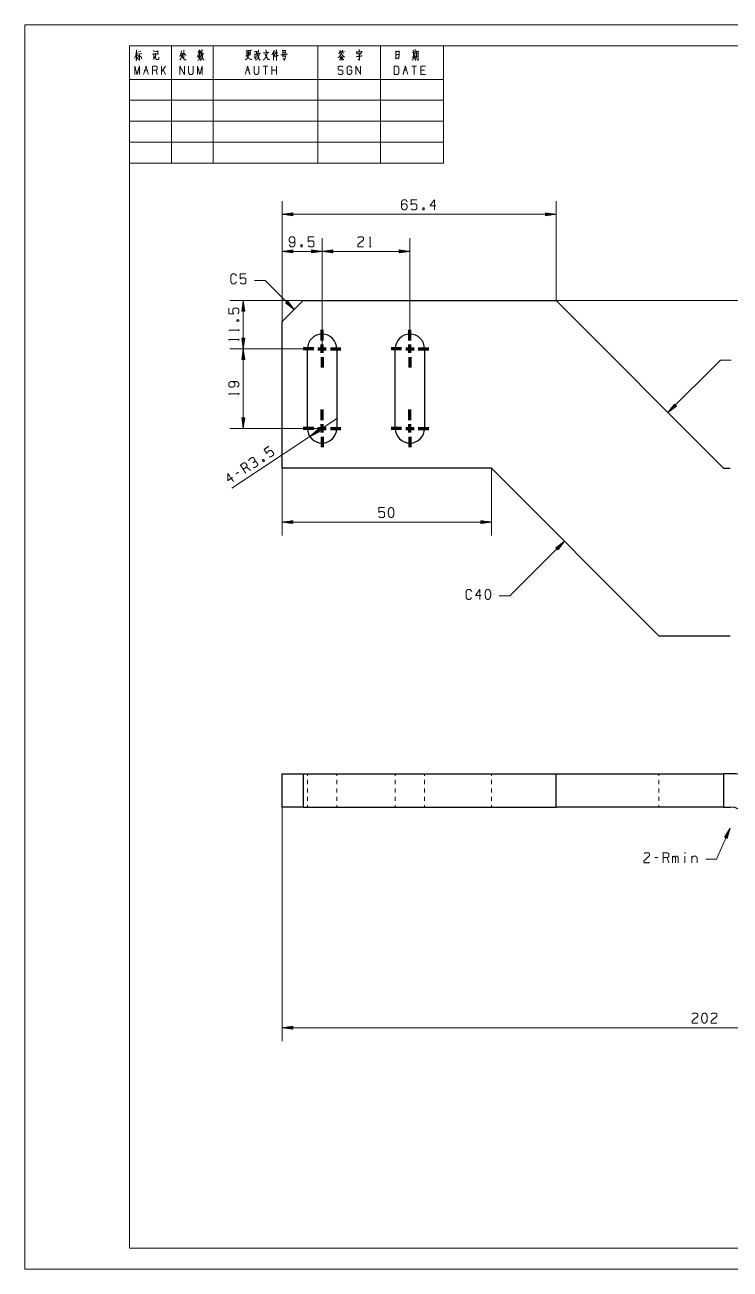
# Model space of a CAD drawing. Header units: millimetres. Extents: x 0 to 420, y 0 to 297.
# Drawn here: x 0 to 168.5, y 0 to 297 of the extents above; entities that cross this region are included whole.
import ezdxf

# ---------------------------------------------------------------- set-up
doc = ezdxf.new("R2010")
doc.units = ezdxf.units.MM
doc.layers.add('1', color=7, linetype='Continuous', true_color=0xffffff)

msp = doc.modelspace()

# ---------------------------------------------------------------- linework, layer by layer
at = {"layer": '1', "color": 132, "linetype": 'Continuous', "lineweight": 18}
for p, q in [((0, 297), (0, 0)), ((420, 297), (0, 297)), ((25, 292), (25, 264)), ((25, 292), (100, 292)), ((25, 292), (100, 292)), ((25, 292), (100, 292)), ((25, 292), (25, 5)), ((415, 292), (25, 292)), ((35, 292), (35, 264)), ((45, 292), (45, 264)), ((70, 292), (70, 264)), ((85, 292), (85, 264)), ((100, 292), (100, 264)), ((25, 284), (100, 284)), ((25, 279), (100, 279)), ((25, 274), (100, 274)), ((25, 269), (100, 269)), ((25, 264), (100, 264)), ((25, 5), (415, 5)), ((0, 0), (420, 0))]:
    msp.add_line(p, q, dxfattribs=at)
at = {"layer": '1', "color": 95, "linetype": 'Continuous', "lineweight": 18}
for p, q in [((26.34, 290.18), (26.96, 290.3)), ((26.7, 289.95), (26.92, 289.68)), ((26.99, 289.99), (27.95, 290.14)), ((27.13, 290.61), (27.71, 290.74)), ((41.34, 290.22), (42.13, 290.38)), ((42.25, 290.16), (42.79, 290.28)), ((53.17, 290.09), (53.7, 290.18)), ((54.91, 288.87), (55.37, 289.43)), ((75.25, 290.57), (75.67, 290.63)), ((75.35, 290.55), (75.45, 290.24)), ((75.83, 289.64), (75.37, 289.56)), ((75.82, 290.51), (76.35, 290.61)), ((75.98, 290.49), (76.11, 290.16)), ((92.56, 290.43), (93.43, 290.55)), ((92.84, 290.07), (93.11, 290.14)), ((92.86, 289.72), (93.09, 289.78)), ((93.6, 290.05), (93.85, 290.12)), ((28.66, 286.17), (29.22, 286.17)), ((31.62, 285.18), (31.34, 286.17)), ((33.59, 287.14), (32.63, 285.78)), ((32.63, 285.18), (32.63, 287.14)), ((33.59, 285.18), (33.04, 286.36)), ((52.94, 286.17), (53.49, 286.17)), ((58.02, 287.14), (56.9, 287.14)), ((57.46, 287.14), (57.46, 285.18)), ((59.02, 285.18), (59.02, 287.14)), ((60.14, 286.17), (59.02, 286.17)), ((60.14, 285.18), (60.14, 287.14)), ((90.65, 286.17), (91.2, 286.17)), ((93.6, 287.14), (92.49, 287.14)), ((93.05, 287.14), (93.05, 285.18)), ((95.45, 286.17), (94.61, 286.17)), ((82.31, 244.04), (82.73, 244.04)), ((51.09, 223.95), (51.09, 224.37)), ((51.09, 221.67), (51.09, 222.09)), ((51.09, 208.7), (51.09, 209.12)), ((51.07, 190.22), (50.51, 189.85)), ((53.91, 190.66), (52.97, 191.47)), ((151.22, 98.22), (150.55, 98.22)), ((153.84, 97.02), (153.5, 98.22)), ((154.77, 97.02), (154.77, 98.6)), ((157.72, 98.6), (157.72, 97.02)), ((159.32, 98.6), (159.32, 97.02))]:
    msp.add_line(p, q, dxfattribs=at)
at = {"layer": '1', "color": 13, "linetype": 'Continuous', "lineweight": 18}
for p, q in [((61.51, 226.18), (61.51, 254.96)), ((126.92, 231.18), (126.92, 254.96)), ((64.05, 252.12), (61.51, 251.78)), ((61.51, 251.78), (64.05, 251.45)), ((126.92, 251.78), (61.51, 251.78)), ((64.05, 251.81), (61.71, 251.81)), ((64.05, 251.76), (61.71, 251.76)), ((64.05, 251.86), (62.09, 251.86)), ((64.05, 251.71), (62.09, 251.71)), ((64.05, 251.91), (62.48, 251.91)), ((64.05, 251.66), (62.48, 251.66)), ((64.05, 251.96), (62.86, 251.96)), ((64.05, 251.6), (62.86, 251.6)), ((64.05, 252.01), (63.25, 252.01)), ((64.05, 251.55), (63.25, 251.55)), ((64.05, 252.06), (63.64, 252.06)), ((64.05, 251.5), (63.64, 251.5)), ((64.05, 252.11), (64.02, 252.11)), ((64.05, 252.11), (64.02, 252.11)), ((64.05, 251.45), (64.02, 251.45)), ((64.05, 251.45), (64.02, 251.45)), ((64.05, 251.45), (64.05, 252.12)), ((124.38, 252.12), (124.38, 251.45)), ((126.92, 251.78), (124.38, 252.12)), ((124.38, 252.11), (124.41, 252.11)), ((124.38, 252.11), (124.41, 252.11)), ((124.38, 252.06), (124.8, 252.06)), ((124.38, 252.01), (125.18, 252.01)), ((124.38, 251.96), (125.57, 251.96)), ((124.38, 251.91), (125.95, 251.91)), ((124.38, 251.86), (126.34, 251.86)), ((124.38, 251.81), (126.73, 251.81)), ((124.38, 251.45), (126.92, 251.78)), ((124.38, 251.76), (126.73, 251.76)), ((124.38, 251.71), (126.34, 251.71)), ((124.38, 251.66), (125.95, 251.66)), ((124.38, 251.6), (125.57, 251.6)), ((124.38, 251.55), (125.18, 251.55)), ((124.38, 251.5), (124.8, 251.5)), ((124.38, 251.45), (124.41, 251.45)), ((124.38, 251.45), (124.41, 251.45)), ((61.51, 226.18), (61.51, 246.12)), ((71.01, 219.68), (71.01, 246.12)), ((71.01, 219.68), (71.01, 246.12)), ((92.01, 224.18), (92.01, 246.12)), ((64.05, 243.28), (61.51, 242.94)), ((61.51, 242.94), (64.05, 242.61)), ((71.01, 242.94), (61.51, 242.94)), ((64.05, 242.97), (61.71, 242.97)), ((64.05, 242.92), (61.71, 242.92)), ((64.05, 243.02), (62.09, 243.02)), ((64.05, 242.87), (62.09, 242.87)), ((64.05, 243.07), (62.48, 243.07)), ((64.05, 242.82), (62.48, 242.82)), ((64.05, 243.12), (62.86, 243.12)), ((64.05, 242.77), (62.86, 242.77)), ((64.05, 243.17), (63.25, 243.17)), ((64.05, 242.72), (63.25, 242.72)), ((64.05, 243.22), (63.64, 243.22)), ((64.05, 242.67), (63.64, 242.67)), ((64.05, 243.27), (64.02, 243.27)), ((64.05, 243.27), (64.02, 243.27)), ((64.05, 242.61), (64.02, 242.61)), ((64.05, 242.61), (64.02, 242.61)), ((64.05, 242.61), (64.05, 243.28)), ((68.47, 243.28), (68.47, 242.61)), ((71.01, 242.94), (68.47, 243.28)), ((68.47, 243.27), (68.5, 243.27)), ((68.47, 243.27), (68.5, 243.27)), ((68.47, 243.22), (68.89, 243.22)), ((68.47, 243.17), (69.28, 243.17)), ((68.47, 243.12), (69.66, 243.12)), ((68.47, 243.07), (70.05, 243.07)), ((68.47, 243.02), (70.43, 243.02)), ((68.47, 242.97), (70.82, 242.97)), ((68.47, 242.61), (71.01, 242.94)), ((68.47, 242.92), (70.82, 242.92)), ((68.47, 242.87), (70.43, 242.87)), ((68.47, 242.82), (70.05, 242.82)), ((68.47, 242.77), (69.66, 242.77)), ((68.47, 242.72), (69.28, 242.72)), ((68.47, 242.67), (68.89, 242.67)), ((68.47, 242.61), (68.5, 242.61)), ((68.47, 242.61), (68.5, 242.61)), ((73.55, 243.28), (71.01, 242.94)), ((71.01, 242.94), (73.55, 242.61)), ((71.01, 242.94), (92.01, 242.94)), ((73.55, 242.97), (71.21, 242.97)), ((73.55, 242.92), (71.21, 242.92)), ((73.55, 243.02), (71.59, 243.02)), ((73.55, 242.87), (71.59, 242.87)), ((73.55, 243.07), (71.98, 243.07)), ((73.55, 242.82), (71.98, 242.82)), ((73.55, 243.12), (72.36, 243.12)), ((73.55, 242.77), (72.36, 242.77)), ((73.55, 243.17), (72.75, 243.17)), ((73.55, 242.72), (72.75, 242.72)), ((73.55, 243.22), (73.14, 243.22)), ((73.55, 242.67), (73.14, 242.67)), ((73.55, 243.27), (73.52, 243.27)), ((73.55, 243.27), (73.52, 243.27)), ((73.55, 242.61), (73.52, 242.61)), ((73.55, 242.61), (73.52, 242.61)), ((73.55, 242.61), (73.55, 243.28)), ((89.47, 243.28), (89.47, 242.61)), ((92.01, 242.94), (89.47, 243.28)), ((89.47, 243.27), (89.5, 243.27)), ((89.47, 243.27), (89.5, 243.27)), ((89.47, 243.22), (89.89, 243.22)), ((89.47, 243.17), (90.28, 243.17)), ((89.47, 243.12), (90.66, 243.12)), ((89.47, 243.07), (91.05, 243.07)), ((89.47, 243.02), (91.43, 243.02)), ((89.47, 242.97), (91.82, 242.97)), ((89.47, 242.61), (92.01, 242.94)), ((89.47, 242.92), (91.82, 242.92)), ((89.47, 242.87), (91.43, 242.87)), ((89.47, 242.82), (91.05, 242.82)), ((89.47, 242.77), (90.66, 242.77)), ((89.47, 242.72), (90.28, 242.72)), ((89.47, 242.67), (89.89, 242.67)), ((89.47, 242.61), (89.5, 242.61)), ((89.47, 242.61), (89.5, 242.61)), ((57.4, 236.01), (54.86, 236.01)), ((57.4, 236.01), (64.37, 229.04)), ((66.51, 231.18), (49.01, 231.18)), ((52.19, 231.18), (51.85, 228.64)), ((51.91, 228.64), (51.91, 229.06)), ((51.96, 228.64), (51.96, 229.44)), ((52.01, 228.64), (52.01, 229.83)), ((52.06, 228.64), (52.06, 230.21)), ((52.11, 228.64), (52.11, 230.6)), ((52.16, 228.64), (52.16, 230.99)), ((52.52, 228.64), (52.19, 231.18)), ((52.19, 219.68), (52.19, 231.18)), ((52.21, 228.64), (52.21, 230.99)), ((52.26, 228.64), (52.26, 230.6)), ((52.31, 228.64), (52.31, 230.21)), ((52.36, 228.64), (52.36, 229.83)), ((52.41, 228.64), (52.41, 229.44)), ((52.46, 228.64), (52.46, 229.06)), ((62.81, 231.07), (62.34, 230.6)), ((62.34, 230.6), (62.36, 230.58)), ((62.34, 230.6), (62.36, 230.58)), ((62.34, 230.6), (64.37, 229.04)), ((62.38, 230.63), (62.67, 230.34)), ((62.41, 230.67), (62.98, 230.1)), ((62.45, 230.71), (63.29, 229.87)), ((62.48, 230.74), (63.6, 229.63)), ((62.52, 230.78), (63.91, 229.39)), ((62.56, 230.81), (64.22, 229.15)), ((62.59, 230.85), (64.25, 229.19)), ((62.63, 230.89), (64.02, 229.5)), ((62.66, 230.92), (63.78, 229.81)), ((62.7, 230.96), (63.54, 230.12)), ((62.74, 230.99), (63.3, 230.43)), ((62.77, 231.03), (63.07, 230.73)), ((62.81, 231.07), (62.83, 231.04)), ((62.81, 231.07), (62.83, 231.04)), ((64.37, 229.04), (62.81, 231.07)), ((126.92, 231.18), (295.1, 231.18)), ((51.85, 228.64), (52.52, 228.64)), ((51.86, 228.64), (51.86, 228.67)), ((51.86, 228.64), (51.86, 228.67)), ((52.52, 228.64), (52.52, 228.67)), ((52.52, 228.64), (52.52, 228.67)), ((51.85, 222.22), (52.19, 219.68)), ((52.52, 222.22), (51.85, 222.22)), ((51.86, 222.22), (51.86, 222.19)), ((51.86, 222.22), (51.86, 222.19)), ((51.91, 222.22), (51.91, 221.8)), ((51.96, 222.22), (51.96, 221.41)), ((52.01, 222.22), (52.01, 221.03)), ((52.06, 222.22), (52.06, 220.64)), ((52.11, 222.22), (52.11, 220.26)), ((52.16, 222.22), (52.16, 219.87)), ((52.19, 219.68), (52.52, 222.22)), ((52.21, 222.22), (52.21, 219.87)), ((52.26, 222.22), (52.26, 220.26)), ((52.31, 222.22), (52.31, 220.64)), ((52.36, 222.22), (52.36, 221.03)), ((52.41, 222.22), (52.41, 221.41)), ((52.46, 222.22), (52.46, 221.8)), ((52.52, 222.22), (52.52, 222.19)), ((52.52, 222.22), (52.52, 222.19)), ((66.51, 219.68), (49.01, 219.68)), ((66.51, 219.68), (49.01, 219.68)), ((52.19, 219.68), (51.85, 217.14)), ((51.85, 217.14), (52.52, 217.14)), ((51.86, 217.14), (51.86, 217.17)), ((51.86, 217.14), (51.86, 217.17)), ((51.91, 217.14), (51.91, 217.56)), ((51.96, 217.14), (51.96, 217.94)), ((52.01, 217.14), (52.01, 218.33)), ((52.06, 217.14), (52.06, 218.71)), ((52.11, 217.14), (52.11, 219.1)), ((52.16, 217.14), (52.16, 219.49)), ((52.52, 217.14), (52.19, 219.68)), ((52.19, 200.68), (52.19, 219.68)), ((52.21, 217.14), (52.21, 219.49)), ((52.26, 217.14), (52.26, 219.1)), ((52.31, 217.14), (52.31, 218.71)), ((52.36, 217.14), (52.36, 218.33)), ((52.41, 217.14), (52.41, 217.94)), ((52.46, 217.14), (52.46, 217.56)), ((52.52, 217.14), (52.52, 217.17)), ((52.52, 217.14), (52.52, 217.17)), ((166.19, 217), (153.64, 204.45)), ((166.19, 217), (168.73, 217)), ((155.2, 206.49), (153.64, 204.45)), ((153.64, 204.45), (155.68, 206.01)), ((155.42, 206.27), (153.76, 204.61)), ((155.46, 206.23), (153.8, 204.57)), ((155.39, 206.3), (154, 204.92)), ((155.49, 206.2), (154.11, 204.81)), ((155.35, 206.34), (154.24, 205.23)), ((155.53, 206.16), (154.42, 205.05)), ((155.31, 206.38), (154.47, 205.53)), ((155.28, 206.41), (154.71, 205.84)), ((155.56, 206.12), (154.72, 205.28)), ((155.24, 206.45), (154.95, 206.15)), ((155.6, 206.09), (155.03, 205.52)), ((155.21, 206.48), (155.18, 206.46)), ((155.21, 206.48), (155.18, 206.46)), ((155.68, 206.01), (155.2, 206.49)), ((155.64, 206.05), (155.34, 205.76)), ((155.67, 206.02), (155.65, 205.99)), ((155.67, 206.02), (155.65, 205.99)), ((74.71, 203.13), (49.45, 186.4)), ((51.85, 203.22), (52.19, 200.68)), ((52.52, 203.22), (51.85, 203.22)), ((51.86, 203.22), (51.86, 203.19)), ((51.86, 203.22), (51.86, 203.19)), ((51.91, 203.22), (51.91, 202.8)), ((51.96, 203.22), (51.96, 202.41)), ((52.01, 203.22), (52.01, 202.03)), ((52.06, 203.22), (52.06, 201.64)), ((52.11, 203.22), (52.11, 201.26)), ((52.16, 203.22), (52.16, 200.87)), ((52.19, 200.68), (52.52, 203.22)), ((52.21, 203.22), (52.21, 200.87)), ((52.26, 203.22), (52.26, 201.26)), ((52.31, 203.22), (52.31, 201.64)), ((52.36, 203.22), (52.36, 202.03)), ((52.41, 203.22), (52.41, 202.41)), ((52.46, 203.22), (52.46, 202.8)), ((52.52, 203.22), (52.52, 203.19)), ((52.52, 203.22), (52.52, 203.19)), ((71.01, 200.68), (49.01, 200.68)), ((70.03, 200.43), (68.1, 198.75)), ((68.1, 198.75), (70.4, 199.87)), ((70.2, 200.17), (68.24, 198.87)), ((70.23, 200.13), (68.27, 198.83)), ((70.17, 200.21), (68.54, 199.13)), ((70.25, 200.08), (68.62, 199)), ((70.14, 200.25), (68.83, 199.38)), ((70.28, 200.04), (68.97, 199.17)), ((70.11, 200.3), (69.12, 199.64)), ((70.31, 200), (69.32, 199.34)), ((70.09, 200.34), (69.42, 199.9)), ((70.34, 199.96), (69.67, 199.51)), ((70.06, 200.38), (69.71, 200.15)), ((70.03, 200.42), (70, 200.41)), ((70.03, 200.42), (70, 200.41)), ((70.37, 199.92), (70.02, 199.68)), ((70.4, 199.87), (70.03, 200.43)), ((70.4, 199.87), (70.37, 199.86)), ((70.4, 199.87), (70.37, 199.86)), ((61.51, 191.17), (61.51, 175.14)), ((111.51, 191.17), (111.51, 175.14)), ((64.05, 178.65), (61.51, 178.31)), ((61.51, 178.31), (64.05, 177.98)), ((111.51, 178.31), (61.51, 178.31)), ((64.05, 178.34), (61.71, 178.34)), ((64.05, 178.29), (61.71, 178.29)), ((64.05, 178.39), (62.09, 178.39)), ((64.05, 178.24), (62.09, 178.24)), ((64.05, 178.44), (62.48, 178.44)), ((64.05, 178.49), (62.86, 178.49)), ((64.05, 178.54), (63.25, 178.54)), ((64.05, 178.59), (63.64, 178.59)), ((64.05, 178.64), (64.02, 178.64)), ((64.05, 178.64), (64.02, 178.64)), ((64.05, 177.98), (64.05, 178.65)), ((108.97, 178.65), (108.97, 177.98)), ((111.51, 178.31), (108.97, 178.65)), ((108.97, 178.64), (109, 178.64)), ((108.97, 178.64), (109, 178.64)), ((108.97, 178.59), (109.39, 178.59)), ((108.97, 178.54), (109.77, 178.54)), ((108.97, 178.49), (110.16, 178.49)), ((108.97, 178.44), (110.55, 178.44)), ((108.97, 178.39), (110.93, 178.39)), ((108.97, 178.34), (111.32, 178.34)), ((108.97, 177.98), (111.51, 178.31)), ((108.97, 178.29), (111.32, 178.29)), ((108.97, 178.24), (110.93, 178.24)), ((64.05, 178.19), (62.48, 178.19)), ((64.05, 178.13), (62.86, 178.13)), ((64.05, 178.08), (63.25, 178.08)), ((64.05, 178.03), (63.64, 178.03)), ((64.05, 177.98), (64.02, 177.98)), ((64.05, 177.98), (64.02, 177.98)), ((108.97, 178.19), (110.55, 178.19)), ((108.97, 178.13), (110.16, 178.13)), ((108.97, 178.08), (109.77, 178.08)), ((108.97, 178.03), (109.39, 178.03)), ((108.97, 177.98), (109, 177.98)), ((108.97, 177.98), (109, 177.98)), ((115.88, 160.69), (128.93, 173.74)), ((128.93, 173.74), (126.9, 172.18)), ((126.94, 172.15), (127.23, 172.44)), ((126.98, 172.11), (127.54, 172.68)), ((127.01, 172.07), (127.85, 172.91)), ((127.05, 172.04), (128.16, 173.15)), ((127.08, 172), (128.47, 173.39)), ((127.12, 171.97), (128.78, 173.63)), ((127.16, 171.93), (128.81, 173.59)), ((127.19, 171.89), (128.58, 173.28)), ((127.23, 171.86), (128.34, 172.97)), ((127.26, 171.82), (128.1, 172.66)), ((127.3, 171.79), (127.87, 172.35)), ((127.37, 171.71), (128.93, 173.74)), ((126.9, 172.18), (126.93, 172.2)), ((126.9, 172.18), (126.93, 172.2)), ((126.9, 172.18), (127.37, 171.71)), ((127.33, 171.75), (127.63, 172.05)), ((127.37, 171.71), (127.39, 171.74)), ((127.37, 171.71), (127.39, 171.74)), ((115.88, 160.69), (113.34, 160.69)), ((166.93, 118.26), (288.21, 118.26)), ((61.51, 110.26), (61.51, 54.45)), ((165.23, 97.84), (168.51, 105.26)), ((168.51, 105.26), (167.18, 103.07)), ((167.32, 103.01), (167.8, 104.1)), ((167.37, 102.99), (168, 104.43)), ((167.41, 102.97), (168.21, 104.76)), ((167.46, 102.95), (168.41, 105.09)), ((167.51, 102.93), (168.46, 105.07)), ((167.55, 102.9), (168.35, 104.7)), ((167.6, 102.88), (168.24, 104.33)), ((167.65, 102.86), (168.13, 103.95)), ((167.79, 102.8), (168.51, 105.26)), ((167.18, 103.07), (167.2, 103.1)), ((167.18, 103.07), (167.2, 103.1)), ((167.18, 103.07), (167.79, 102.8)), ((167.23, 103.05), (167.4, 103.43)), ((167.28, 103.03), (167.6, 103.76)), ((167.69, 102.84), (168.02, 103.58)), ((167.74, 102.82), (167.91, 103.2)), ((167.79, 102.8), (167.8, 102.83)), ((167.79, 102.8), (167.8, 102.83)), ((162.69, 97.84), (165.23, 97.84)), ((64.05, 57.96), (61.51, 57.63)), ((61.51, 57.63), (64.05, 57.29)), ((263.51, 57.63), (61.51, 57.63)), ((64.05, 57.65), (61.71, 57.65)), ((64.05, 57.6), (61.71, 57.6)), ((64.05, 57.7), (62.09, 57.7)), ((64.05, 57.55), (62.09, 57.55)), ((64.05, 57.75), (62.48, 57.75)), ((64.05, 57.5), (62.48, 57.5)), ((64.05, 57.8), (62.86, 57.8)), ((64.05, 57.45), (62.86, 57.45)), ((64.05, 57.85), (63.25, 57.85)), ((64.05, 57.4), (63.25, 57.4)), ((64.05, 57.91), (63.64, 57.91)), ((64.05, 57.35), (63.64, 57.35)), ((64.05, 57.96), (64.02, 57.96)), ((64.05, 57.96), (64.02, 57.96)), ((64.05, 57.3), (64.02, 57.3)), ((64.05, 57.3), (64.02, 57.3)), ((64.05, 57.29), (64.05, 57.96))]:
    msp.add_line(p, q, dxfattribs=at)
at = {"layer": '1', "color": 30, "linetype": 'Continuous', "lineweight": 25}
for p, q in [((66.51, 231.18), (61.51, 226.18)), ((66.51, 231.18), (126.92, 231.18)), ((166.93, 191.17), (126.92, 231.18)), ((61.51, 191.17), (61.51, 226.18)), ((67.51, 200.68), (67.51, 219.68)), ((74.51, 219.68), (74.51, 200.68)), ((88.51, 200.68), (88.51, 219.68)), ((95.51, 219.68), (95.51, 200.68)), ((111.51, 191.17), (61.51, 191.17)), ((111.51, 191.17), (151.51, 151.17)), ((166.93, 191.17), (168.51, 191.17)), ((151.51, 151.17), (168.51, 151.17)), ((61.51, 118.26), (66.51, 118.26)), ((61.51, 110.26), (61.51, 118.26)), ((66.51, 118.26), (126.92, 118.26)), ((66.51, 118.26), (66.51, 110.26)), ((126.92, 110.26), (126.92, 118.26)), ((126.92, 118.26), (166.93, 118.26)), ((168.51, 118.26), (166.93, 118.26)), ((166.93, 118.26), (166.93, 110.26)), ((66.51, 110.26), (61.51, 110.26)), ((66.51, 110.26), (126.92, 110.26)), ((166.93, 110.26), (126.92, 110.26)), ((166.93, 110.26), (168.51, 110.26))]:
    msp.add_line(p, q, dxfattribs=at)
at = {"layer": '1', "color": 252, "linetype": 'Continuous', "lineweight": 70}
for p, q in [((71.01, 221.68), (71.01, 224.18)), ((92.01, 221.68), (92.01, 224.18)), ((71.01, 218.68), (71.01, 220.68)), ((92.01, 218.68), (92.01, 220.68)), ((69.01, 219.68), (66.51, 219.68)), ((70.01, 219.68), (72.01, 219.68)), ((71.01, 217.68), (71.01, 215.18)), ((73.01, 219.68), (75.51, 219.68)), ((90.01, 219.68), (87.51, 219.68)), ((91.01, 219.68), (93.01, 219.68)), ((92.01, 217.68), (92.01, 215.18)), ((94.01, 219.68), (96.51, 219.68)), ((71.01, 202.68), (71.01, 205.18)), ((92.01, 202.68), (92.01, 205.18)), ((69.01, 200.68), (66.51, 200.68)), ((70.01, 200.68), (72.01, 200.68)), ((71.01, 199.68), (71.01, 201.68)), ((73.01, 200.68), (75.51, 200.68)), ((90.01, 200.68), (87.51, 200.68)), ((91.01, 200.68), (93.01, 200.68)), ((92.01, 199.68), (92.01, 201.68)), ((94.01, 200.68), (96.51, 200.68)), ((71.01, 198.68), (71.01, 196.18)), ((92.01, 198.68), (92.01, 196.18))]:
    msp.add_line(p, q, dxfattribs=at)
at = {"layer": '1', "color": 43, "linetype": 'Continuous', "lineweight": 18}
for p, q in [((67.51, 118.26), (67.51, 117.76)), ((67.51, 116.76), (67.51, 115.76)), ((74.51, 117.76), (74.51, 118.26)), ((74.51, 115.76), (74.51, 116.76)), ((88.51, 118.26), (88.51, 117.76)), ((88.51, 116.76), (88.51, 115.76)), ((95.51, 117.76), (95.51, 118.26)), ((95.51, 115.76), (95.51, 116.76)), ((111.51, 118.26), (111.51, 117.76)), ((111.51, 116.76), (111.51, 115.76)), ((151.51, 117.76), (151.51, 118.26)), ((151.51, 115.76), (151.51, 116.76)), ((67.51, 114.76), (67.51, 113.76)), ((74.51, 113.76), (74.51, 114.76)), ((88.51, 114.76), (88.51, 113.76)), ((95.51, 113.76), (95.51, 114.76)), ((111.51, 114.76), (111.51, 113.76)), ((151.51, 113.76), (151.51, 114.76)), ((67.51, 112.76), (67.51, 111.76)), ((67.51, 110.76), (67.51, 110.26)), ((74.51, 111.76), (74.51, 112.76)), ((74.51, 110.26), (74.51, 110.76)), ((88.51, 112.76), (88.51, 111.76)), ((88.51, 110.76), (88.51, 110.26)), ((95.51, 111.76), (95.51, 112.76)), ((95.51, 110.26), (95.51, 110.76)), ((111.51, 112.76), (111.51, 111.76)), ((111.51, 110.76), (111.51, 110.26)), ((151.51, 111.76), (151.51, 112.76)), ((151.51, 110.26), (151.51, 110.76))]:
    msp.add_line(p, q, dxfattribs=at)
at = {"layer": '1', "color": 30, "linetype": 'Continuous', "lineweight": 25}
for centre, radius, start, end in [((71.01, 219.68), 3.5, 0, 180), ((92.01, 219.68), 3.5, 0, 180), ((71.01, 200.68), 3.5, 180, 0), ((92.01, 200.68), 3.5, 180, 0), ((168.51, 105.26), 13, 0, 90), ((168.51, 105.26), 5, 0, 90)]:
    msp.add_arc(centre, radius, start, end, dxfattribs=at)
at = {"layer": '1', "color": 13, "linetype": 'Continuous', "lineweight": 18}
msp.add_arc((71.01, 200.68), 3.5, 171.3054, 180, dxfattribs=at)
at = {"layer": '1', "color": 95, "linetype": 'Continuous', "lineweight": 18}
for points, knots in [([(26.67, 291.07), (26.66, 288.89), (26.63, 288.5), (26.61, 288.71), (26.64, 288.94)], [0, 0, 0.723303, 0.854546, 0.923601, 1, 1]), ([(41.73, 291.07), (41.76, 290.92), (41.76, 289.78), (41.73, 289.93), (41.76, 290.05)], [0, 0, 0.094654, 0.823636, 0.91829, 1, 1]), ([(42.33, 291.11), (42.33, 290.98), (42.32, 290.76), (42.27, 290.47), (42.23, 290.16), (42.17, 289.91), (42.1, 289.68), (42.08, 289.62)], [0, 0, 0.081852, 0.232243, 0.425429, 0.63211, 0.800313, 0.957953, 1, 1]), ([(60.08, 291.07), (60.12, 290.98), (60.09, 291.03), (60.11, 288.54), (60.09, 288.73), (60.11, 289.04)], [0, 0, 0.029975, 0.04619, 0.840789, 0.900562, 1, 1]), ([(61.57, 291.07), (61.63, 290.82), (61.63, 290.09), (61.63, 290.28), (62.33, 290.38), (62.21, 290.38), (62.24, 290.9), (62.26, 290.98), (62.29, 290.92), (62.19, 290.9), (61.63, 290.82)], [0, 0, 0.076614, 0.294117, 0.350048, 0.563214, 0.598361, 0.753971, 0.779215, 0.799829, 0.831205, 1, 1]), ([(79.78, 291.09), (79.89, 290.96), (79.93, 290.86), (79.96, 290.69)], [0, 0, 0.364604, 0.619196, 1, 1]), ([(93.21, 291.11), (93.24, 290.98), (93.19, 289.37)], [0, 0, 0.073211, 1, 1]), ([(26.67, 290.16), (26.6, 289.91), (26.48, 289.62), (26.35, 289.35), (26.23, 289.14)], [0, 0, 0.233514, 0.515368, 0.78555, 1, 1]), ([(27.18, 289.66), (27.17, 289.58), (26.86, 288.96)], [0, 0, 0.108202, 1, 1]), ([(27.37, 289.99), (27.42, 289.87), (27.42, 288.83), (27.4, 288.6), (27.39, 288.52), (27.11, 288.85), (27.39, 288.56)], [0, 0, 0.056947, 0.504404, 0.603051, 0.639405, 0.826366, 1, 1]), ([(27.61, 289.58), (27.87, 289.16), (27.92, 289), (27.81, 289.27)], [0, 0, 0.516563, 0.696901, 1, 1]), ([(30.53, 289.99), (30.92, 290.09), (30.86, 290.16), (30.83, 288.96), (30.77, 288.83), (31.12, 289.41)], [0, 0, 0.158008, 0.19221, 0.673433, 0.728446, 1, 1]), ([(30.7, 290.88), (30.87, 290.72), (30.92, 290.63), (30.92, 290.53), (30.9, 290.67)], [0, 0, 0.413146, 0.573572, 0.750721, 1, 1]), ([(31.19, 290.63), (31.87, 290.74), (31.82, 290.8), (31.73, 290.05), (31.82, 290.05), (31.25, 289.99)], [0, 0, 0.313958, 0.349012, 0.694882, 0.735357, 1, 1]), ([(31.22, 290.22), (31.25, 289.91), (31.25, 289.2), (31.27, 288.98), (31.3, 288.87), (31.34, 288.81), (31.41, 288.77), (31.53, 288.75), (31.66, 288.73), (32.03, 288.79), (32, 289.33), (32, 288.79)], [0, 0, 0.097093, 0.316208, 0.387239, 0.42073, 0.444406, 0.470581, 0.507596, 0.549105, 0.664641, 0.832445, 1, 1]), ([(37.43, 290.84), (37.42, 290.72), (37.34, 290.3), (37.26, 290.01), (37.18, 289.8), (37.09, 289.6), (37.01, 289.43)], [0, 0, 0.084498, 0.36853, 0.573114, 0.721457, 0.873368, 1, 1]), ([(37.28, 290.09), (37.75, 290.18), (37.71, 290.22), (37.68, 290.03), (37.62, 289.76), (37.56, 289.6), (37.48, 289.37), (37.4, 289.18), (37.28, 288.98), (37.2, 288.81), (37.02, 288.56)], [0, 0, 0.202443, 0.228131, 0.308408, 0.425631, 0.500403, 0.604281, 0.689483, 0.790714, 0.870506, 1, 1]), ([(37.28, 289.8), (38.22, 288.62), (38.56, 288.65), (38.54, 288.65), (38.24, 288.67), (38.08, 288.81)], [0, 0, 0.632183, 0.773704, 0.779845, 0.909108, 1, 1]), ([(37.97, 291.05), (38.02, 290.94), (38, 290.84), (37.99, 289.12), (37.97, 289.23), (38, 289.45)], [0, 0, 0.049543, 0.095606, 0.852767, 0.898838, 1, 1]), ([(38.1, 290.16), (38.13, 290.14), (38.4, 289.8), (38.47, 289.68)], [0, 0, 0.059448, 0.761031, 1, 1]), ([(41.75, 290.24), (41.62, 290.01), (41.48, 289.8), (41.35, 289.64), (41.22, 289.49)], [0, 0, 0.287221, 0.555142, 0.786181, 1, 1]), ([(41.34, 289.31), (41.97, 289.45), (41.98, 289.64), (41.98, 289.56), (41.91, 289.31), (41.81, 289.04), (41.7, 288.83), (41.59, 288.71), (41.48, 288.58), (41.41, 288.52)], [0, 0, 0.30447, 0.39258, 0.431622, 0.553714, 0.689469, 0.798362, 0.878841, 0.954752, 1, 1]), ([(41.43, 290.8), (41.56, 290.57), (41.59, 290.43)], [0, 0, 0.640221, 1, 1]), ([(41.72, 289.66), (41.56, 289.08), (41.66, 289.04), (41.78, 289), (41.89, 288.94), (42.04, 288.85)], [0, 0, 0.5291, 0.62629, 0.735524, 0.852093, 1, 1]), ([(41.76, 290.2), (41.94, 290.07), (42.03, 289.97)], [0, 0, 0.613122, 1, 1]), ([(42.03, 290.92), (42.03, 290.82), (41.91, 290.34)], [0, 0, 0.174301, 1, 1]), ([(42.54, 290.16), (42.49, 289.8), (42.45, 289.56), (42.41, 289.35), (42.35, 289.16), (42.23, 288.91), (42.13, 288.73), (42.01, 288.56), (41.92, 288.48)], [0, 0, 0.19438, 0.332636, 0.448614, 0.555649, 0.70616, 0.822692, 0.933847, 1, 1]), ([(42.22, 289.89), (42.25, 289.85), (42.39, 289.27), (42.49, 289), (42.6, 288.71), (42.63, 288.65), (42.85, 288.67), (42.63, 288.69), (42.55, 288.81)], [0, 0, 0.026721, 0.341749, 0.493483, 0.655465, 0.691641, 0.80784, 0.924039, 1, 1]), ([(53.44, 290.84), (53.42, 290.18), (53.41, 289.85), (53.39, 289.66), (53.38, 289.56), (53.36, 289.43), (53.32, 289.31), (53.27, 289.2), (53.14, 289.02), (53, 288.85), (52.79, 288.73), (52.69, 288.67), (52.65, 288.65)], [0, 0, 0.263783, 0.395771, 0.470171, 0.511786, 0.56157, 0.614019, 0.658777, 0.749614, 0.837596, 0.932985, 0.980677, 1, 1]), ([(52.76, 290.82), (52.82, 290.78), (52.85, 290.8), (54.11, 290.94), (54.07, 290.96), (53.92, 290.92)], [0, 0, 0.045522, 0.068286, 0.872626, 0.90344, 1, 1]), ([(52.82, 289.6), (52.89, 289.6), (53.17, 289.37), (53.41, 289.16), (53.63, 288.98), (53.9, 288.71), (54.23, 288.75), (53.92, 288.71), (53.82, 288.79)], [0, 0, 0.033467, 0.197839, 0.340788, 0.472468, 0.649452, 0.797921, 0.939753, 1, 1]), ([(53, 290.59), (53.04, 290.41), (53.04, 289.66), (53.03, 289.7), (53.89, 289.85), (53.8, 289.85), (53.89, 290.63), (53.92, 290.57), (53.87, 290.53), (53.04, 290.43)], [0, 0, 0.051663, 0.252803, 0.264656, 0.500971, 0.524672, 0.738301, 0.756829, 0.773117, 1, 1]), ([(54.88, 290.57), (55.47, 290.67), (55.41, 290.74), (55.34, 290.01), (55.41, 290.01), (54.97, 289.93), (54.94, 290.12), (54.97, 289.89), (54.96, 288.96)], [0, 0, 0.181366, 0.207406, 0.429567, 0.451891, 0.588199, 0.645735, 0.715777, 1, 1]), ([(55.98, 290.12), (55.98, 289.99), (55.92, 289.66), (55.86, 289.47), (55.81, 289.31), (55.73, 289.16), (55.65, 289.02), (55.54, 288.87), (55.31, 288.67), (55.13, 288.58)], [0, 0, 0.067236, 0.249298, 0.354996, 0.450079, 0.537949, 0.629663, 0.725721, 0.894899, 1, 1]), ([(55.85, 291.05), (55.82, 290.8), (55.73, 290.47), (55.62, 290.12), (55.53, 289.89), (55.47, 289.72), (55.41, 289.58)], [0, 0, 0.162457, 0.385014, 0.625897, 0.784413, 0.898493, 1, 1]), ([(55.54, 289.8), (55.59, 289.78), (56.04, 288.67), (56.32, 288.65), (56.06, 288.71), (55.98, 288.83)], [0, 0, 0.024909, 0.644018, 0.787117, 0.926016, 1, 1]), ([(55.62, 290.07), (56.27, 290.2), (56.2, 290.22), (56.08, 290.18)], [0, 0, 0.769962, 0.857327, 1, 1]), ([(57.88, 290.32), (57.88, 290.2), (57.81, 289.91), (57.74, 289.68), (57.65, 289.43), (57.52, 289.23), (57.5, 289.18), (57.42, 289.08), (57.31, 288.94), (57.18, 288.81), (57.06, 288.69), (56.93, 288.58)], [0, 0, 0.060656, 0.206644, 0.323463, 0.452143, 0.571976, 0.593424, 0.659716, 0.74639, 0.834816, 0.918178, 1, 1]), ([(57.02, 290.28), (58.29, 290.43), (58.21, 290.45), (58.12, 290.41)], [0, 0, 0.872478, 0.933903, 1, 1]), ([(57.34, 290.05), (57.4, 290.01), (58.1, 288.75), (58.43, 288.69), (58.12, 288.77), (58.02, 288.89)], [0, 0, 0.030854, 0.652647, 0.79375, 0.930716, 1, 1]), ([(57.56, 291.03), (57.66, 290.84), (57.71, 290.72), (57.74, 290.59)], [0, 0, 0.450481, 0.729637, 1, 1]), ([(59.55, 290.98), (59.48, 290.72), (59.38, 290.47), (59.26, 290.24), (59.14, 290.05), (59, 289.85)], [0, 0, 0.21836, 0.428744, 0.629221, 0.801494, 1, 1]), ([(59.38, 290.41), (59.39, 289.16), (59.39, 288.56), (59.38, 288.69), (59.39, 288.91)], [0, 0, 0.565717, 0.839123, 0.896086, 1, 1]), ([(59.57, 289.49), (60.61, 289.7), (60.53, 289.72), (60.4, 289.66)], [0, 0, 0.826976, 0.886334, 1, 1]), ([(59.8, 290.72), (59.76, 290.38), (59.7, 290.09), (59.64, 289.89), (59.6, 289.76)], [0, 0, 0.34211, 0.644851, 0.86512, 1, 1]), ([(59.8, 290.14), (60.47, 290.32), (60.4, 290.32), (60.28, 290.26)], [0, 0, 0.772509, 0.853435, 1, 1]), ([(61.18, 289.87), (61.37, 289.87), (61.75, 289.91), (62.68, 290.05), (62.58, 290.07), (62.43, 290.03)], [0, 0, 0.10704, 0.322386, 0.855626, 0.914427, 1, 1]), ([(61.73, 289.91), (61.63, 289.41), (61.6, 289.49), (62.38, 289.62), (62.33, 289.7), (62.33, 289.62), (62.24, 289.27), (62.19, 289.04), (62.11, 288.85), (62.05, 288.71), (62.01, 288.6), (61.98, 288.58), (61.72, 289.06), (62, 288.62)], [0, 0, 0.13637, 0.159981, 0.371157, 0.396349, 0.418604, 0.516111, 0.579311, 0.63312, 0.675133, 0.705357, 0.714996, 0.861275, 1, 1]), ([(75.64, 290.3), (75.63, 290.2), (75.39, 289.83), (75.38, 289.78), (75.26, 289.6), (75.06, 289.37), (74.85, 289.16)], [0, 0, 0.074337, 0.387309, 0.418539, 0.575027, 0.79286, 1, 1]), ([(75.37, 290.98), (75.35, 290.84), (75.23, 290.53), (75.13, 290.28), (75.01, 290.07)], [0, 0, 0.148006, 0.485257, 0.758321, 1, 1]), ([(75.12, 288.62), (76.23, 288.73), (76.16, 288.73), (75.99, 288.71)], [0, 0, 0.825897, 0.879998, 1, 1]), ([(75.31, 289.27), (75.38, 289), (75.38, 288.87), (75.37, 289.04)], [0, 0, 0.489807, 0.707975, 1, 1]), ([(75.58, 289.43), (75.64, 289.12), (75.61, 288.96), (75.61, 289.18)], [0, 0, 0.443891, 0.680119, 1, 1]), ([(75.61, 290.16), (76.2, 289.37), (76.43, 289.37), (76.2, 289.39), (76.08, 289.54)], [0, 0, 0.599324, 0.742451, 0.886135, 1, 1]), ([(75.91, 290.98), (75.92, 290.88), (75.75, 290.3)], [0, 0, 0.147218, 1, 1]), ([(75.95, 289.41), (75.95, 289.27), (75.77, 288.69)], [0, 0, 0.19307, 1, 1]), ([(79.2, 289.41), (80.57, 289.6), (80.49, 289.62), (80.28, 289.56)], [0, 0, 0.820202, 0.873508, 1, 1]), ([(79.34, 290.74), (79.34, 290.51), (79.33, 290.34), (79.3, 290.22), (79.27, 290.12)], [0, 0, 0.361949, 0.626223, 0.829034, 1, 1]), ([(79.34, 290.49), (80.57, 290.63), (80.56, 290.67), (80.37, 290.26)], [0, 0, 0.712481, 0.737756, 1, 1]), ([(79.49, 290.07), (80.25, 290.18), (80.21, 290.24), (79.92, 289.72)], [0, 0, 0.533866, 0.586729, 1, 1]), ([(79.87, 289.87), (79.9, 289.76), (79.93, 289.64), (79.94, 289.43), (79.94, 289), (79.93, 288.85), (79.9, 288.65), (79.86, 288.52), (79.64, 288.87), (79.87, 288.56)], [0, 0, 0.049623, 0.1085, 0.204239, 0.404798, 0.471991, 0.568442, 0.629223, 0.820578, 1, 1]), ([(88.61, 290.8), (88.64, 290.59), (88.66, 290.14), (88.67, 289.66), (88.67, 289.6), (88.67, 288.83), (88.67, 288.98), (89.24, 289.1), (89.36, 288.96), (89.39, 289.14), (89.39, 289.39), (89.4, 289.87), (89.42, 290.36), (89.42, 290.78), (89.43, 290.72), (88.66, 290.57)], [0, 0, 0.037589, 0.119519, 0.205166, 0.216331, 0.354043, 0.380097, 0.485125, 0.518622, 0.552532, 0.597196, 0.682843, 0.77221, 0.846648, 0.858119, 1, 1]), ([(88.67, 289.83), (89.24, 289.95), (89.18, 289.97), (89.05, 289.89)], [0, 0, 0.728512, 0.805958, 1, 1]), ([(92.52, 289.25), (93.43, 289.41), (93.38, 289.43), (93.33, 289.37)], [0, 0, 0.873246, 0.919206, 1, 1]), ([(92.86, 289.12), (92.84, 289.02), (92.73, 288.81), (92.62, 288.67), (92.52, 288.56)], [0, 0, 0.157085, 0.51447, 0.781154, 1, 1]), ([(92.8, 290.98), (92.83, 290.86), (92.83, 289.31)], [0, 0, 0.075954, 1, 1]), ([(93.09, 289.18), (93.25, 288.94), (93.25, 288.83), (93.19, 289.02)], [0, 0, 0.497679, 0.671694, 1, 1]), ([(93.55, 290.82), (93.59, 290.59), (93.59, 290.14), (93.57, 289.64), (93.55, 289.33), (93.47, 289), (93.38, 288.79), (93.22, 288.48)], [0, 0, 0.096217, 0.285187, 0.491418, 0.620825, 0.76157, 0.854869, 1, 1]), ([(93.57, 289.52), (93.6, 289.52), (93.84, 289.58)], [0, 0, 0.107799, 1, 1]), ([(93.59, 290.57), (94.03, 290.67), (93.98, 290.74), (93.98, 290.05), (94, 289.12), (93.98, 288.77), (93.97, 288.56), (93.95, 288.5), (93.74, 288.77), (93.94, 288.58)], [0, 0, 0.13308, 0.155522, 0.357051, 0.631901, 0.735808, 0.797028, 0.815849, 0.918301, 1, 1]), ([(26.26, 285.18), (26.26, 287.14), (26.82, 285.18), (27.37, 287.14), (27.37, 285.18)], [0, 0, 0.245192, 0.5, 0.754808, 1, 1]), ([(30.51, 285.18), (30.51, 287.14), (31.34, 287.14), (31.62, 286.96), (31.62, 286.36), (31.34, 286.17), (30.51, 286.17)], [0, 0, 0.400952, 0.571035, 0.639278, 0.761676, 0.829917, 1, 1]), ([(37.01, 285.18), (37.01, 287.14), (38.12, 285.18), (38.12, 287.14)], [0, 0, 0.317574, 0.682426, 1, 1]), ([(39.13, 287.14), (39.13, 285.57), (39.39, 285.18), (39.95, 285.18), (40.24, 285.57), (40.24, 287.14)], [0, 0, 0.337152, 0.438599, 0.557781, 0.662848, 1, 1]), ([(41.25, 285.18), (41.25, 287.14), (41.81, 285.18), (42.36, 287.14), (42.36, 285.18)], [0, 0, 0.245192, 0.5, 0.754808, 1, 1]), ([(54.78, 287.14), (54.78, 285.57), (55.05, 285.18), (55.6, 285.18), (55.89, 285.57), (55.89, 287.14)], [0, 0, 0.337152, 0.438599, 0.557781, 0.662848, 1, 1]), ([(74.85, 285.36), (75.13, 285.18), (75.7, 285.18), (75.98, 285.39), (75.98, 285.97), (75.7, 286.17), (75.15, 286.17), (74.85, 286.36), (74.85, 286.96), (75.15, 287.14), (75.7, 287.14), (75.98, 286.96)], [0, 0, 0.068035, 0.184054, 0.254521, 0.372333, 0.442799, 0.555843, 0.626367, 0.748393, 0.81892, 0.931964, 1, 1]), ([(77.55, 286.17), (78.1, 286.17), (78.1, 285.57), (77.82, 285.18), (77.25, 285.18), (76.97, 285.57), (76.97, 286.75), (77.27, 287.14), (77.81, 287.14), (78.09, 286.75)], [0, 0, 0.103295, 0.214797, 0.304261, 0.410274, 0.499739, 0.718892, 0.809956, 0.910533, 1, 1]), ([(79.11, 285.18), (79.11, 287.14), (80.22, 285.18), (80.22, 287.14)], [0, 0, 0.317574, 0.682426, 1, 1]), ([(88.25, 285.18), (89.07, 285.18), (89.36, 285.57), (89.36, 286.75), (89.07, 287.14), (88.25, 287.14), (88.25, 285.18)], [0, 0, 0.142133, 0.227159, 0.431787, 0.516817, 0.65895, 1, 1]), ([(90.37, 285.18), (90.93, 287.14), (91.48, 285.18)], [0, 0, 0.5, 1, 1]), ([(95.73, 285.18), (94.61, 285.18), (94.61, 287.14), (95.73, 287.14)], [0, 0, 0.265389, 0.734611, 1, 1]), ([(90, 253.83), (90.32, 254.3), (91.01, 254.3), (91.34, 253.83), (91.34, 253.35), (91.01, 252.88), (90.32, 252.88), (90, 253.35), (90, 254.78), (90.32, 255.25), (91.01, 255.25), (91.34, 254.78)], [0, 0, 0.076964, 0.169762, 0.248075, 0.312018, 0.390331, 0.483129, 0.560093, 0.751925, 0.828889, 0.921687, 1, 1]), ([(92.26, 253.1), (92.59, 252.88), (93.28, 252.88), (93.62, 253.1), (93.62, 254.05), (93.28, 254.3), (92.59, 254.3), (92.26, 254.08), (92.26, 255.25), (93.62, 255.25)], [0, 0, 0.062228, 0.168343, 0.230571, 0.376815, 0.441266, 0.547381, 0.609609, 0.79049, 1, 1]), ([(95.05, 252.88), (95.38, 252.88), (95.38, 253.35), (95.05, 253.35), (95.05, 252.88)], [0, 0, 0.207086, 0.5, 0.707086, 1, 1]), ([(98.17, 253.83), (96.83, 253.83), (97.84, 255.25), (97.84, 252.88)], [0, 0, 0.245868, 0.565294, 1, 1]), ([(63.18, 244.51), (63.5, 244.04), (64.19, 244.04), (64.53, 244.51), (64.53, 245.94), (64.19, 246.41), (63.5, 246.41), (63.18, 245.94), (63.17, 245.46), (63.5, 244.99), (64.19, 244.99), (64.53, 245.46)], [0, 0, 0.076857, 0.169526, 0.24773, 0.439295, 0.517499, 0.610168, 0.687025, 0.750923, 0.829127, 0.921796, 1, 1]), ([(65.96, 244.04), (66.29, 244.04), (66.29, 244.51), (65.96, 244.51), (65.96, 244.04)], [0, 0, 0.207086, 0.5, 0.707086, 1, 1]), ([(67.72, 244.26), (68.05, 244.04), (68.74, 244.04), (69.08, 244.26), (69.08, 245.21), (68.74, 245.46), (68.05, 245.46), (67.72, 245.24), (67.72, 246.41), (69.08, 246.41)], [0, 0, 0.062228, 0.168343, 0.230571, 0.376815, 0.441266, 0.547381, 0.609609, 0.79049, 1, 1]), ([(79.57, 246.19), (79.89, 246.41), (80.58, 246.41), (80.92, 246.19), (80.92, 245.71), (79.55, 244.51), (79.57, 244.04), (80.92, 244.04)], [0, 0, 0.069692, 0.192977, 0.265273, 0.350228, 0.674739, 0.759753, 1, 1]), ([(82.38, 246.21), (82.52, 246.41), (82.52, 244.04)], [0, 0, 0.093492, 1, 1]), ([(50.54, 235.67), (50.2, 235.2), (49.55, 235.2), (49.21, 235.67), (49.21, 237.1), (49.55, 237.57), (50.22, 237.57), (50.55, 237.1)], [0, 0, 0.11457, 0.243368, 0.357938, 0.638587, 0.753154, 0.885433, 1, 1]), ([(51.47, 235.42), (51.81, 235.2), (52.49, 235.2), (52.83, 235.42), (52.83, 236.37), (52.49, 236.62), (51.81, 236.62), (51.47, 236.4), (51.47, 237.57), (52.83, 237.57)], [0, 0, 0.06223, 0.168345, 0.230574, 0.376818, 0.441267, 0.547382, 0.60961, 0.79049, 1, 1]), ([(50.87, 228.02), (51.09, 228.36), (51.09, 229.05), (50.87, 229.38), (49.92, 229.38), (49.67, 229.05), (49.67, 228.36), (49.89, 228.02), (48.72, 228.02), (48.72, 229.38)], [0, 0, 0.062229, 0.168345, 0.230571, 0.376816, 0.441264, 0.547379, 0.609608, 0.79049, 1, 1]), ([(51.09, 226.26), (51.09, 226.59), (50.62, 226.59), (50.62, 226.26), (51.09, 226.26)], [0, 0, 0.207092, 0.5, 0.707092, 1, 1]), ([(48.92, 224.02), (48.72, 224.16), (51.09, 224.16)], [0, 0, 0.093492, 1, 1]), ([(48.92, 221.74), (48.72, 221.88), (51.09, 221.88)], [0, 0, 0.093492, 1, 1]), ([(50.62, 210.51), (51.09, 210.83), (51.09, 211.52), (50.62, 211.86), (49.19, 211.86), (48.72, 211.52), (48.72, 210.83), (49.19, 210.51), (49.67, 210.5), (50.14, 210.83), (50.14, 211.52), (49.67, 211.86)], [0, 0, 0.076857, 0.169525, 0.247728, 0.439296, 0.517499, 0.610167, 0.687024, 0.750925, 0.829129, 0.921797, 1, 1]), ([(48.92, 208.77), (48.72, 208.91), (51.09, 208.91)], [0, 0, 0.093492, 1, 1]), ([(58.34, 193.87), (58.75, 193.86), (59.32, 194.25), (59.48, 194.62), (58.95, 195.41), (58.53, 195.43), (57.96, 195.05), (57.8, 194.68), (57.16, 195.66), (58.29, 196.41)], [0, 0, 0.062228, 0.168343, 0.230573, 0.376816, 0.441265, 0.547381, 0.609608, 0.79049, 1, 1]), ([(54.86, 192.73), (55.02, 193.1), (54.62, 193.71), (54.21, 193.71), (53.64, 193.33), (53.48, 192.96)], [0, 0, 0.153872, 0.429853, 0.583726, 0.84612, 1, 1]), ([(57, 192.71), (57.28, 192.89), (57.01, 193.29), (56.73, 193.1), (57, 192.71)], [0, 0, 0.207084, 0.500002, 0.707093, 1, 1]), ([(52.79, 189.92), (51.48, 191.9), (52.32, 192.45), (52.72, 192.45), (53.12, 191.85), (52.97, 191.47), (52.13, 190.92)], [0, 0, 0.40095, 0.571035, 0.639277, 0.761674, 0.829916, 1, 1]), ([(54.56, 191.36), (54.95, 191.35), (55.53, 191.73), (55.68, 192.1), (55.28, 192.71), (54.86, 192.73), (54.44, 192.45)], [0, 0, 0.12412, 0.343688, 0.472445, 0.703377, 0.836731, 1, 1]), ([(49.59, 188.94), (48.47, 188.2), (48.52, 189.94), (49.83, 187.96)], [0, 0, 0.245869, 0.565294, 1, 1]), ([(84.55, 179.63), (84.89, 179.4), (85.58, 179.4), (85.91, 179.63), (85.91, 180.58), (85.58, 180.83), (84.89, 180.83), (84.55, 180.6), (84.55, 181.78), (85.91, 181.78)], [0, 0, 0.062228, 0.168344, 0.230571, 0.376815, 0.441266, 0.547381, 0.609609, 0.79049, 1, 1]), ([(87.68, 179.4), (88.01, 179.65), (88.19, 180.35), (88.19, 180.83), (88.01, 181.55), (87.68, 181.78), (87.34, 181.78), (87.01, 181.55), (86.83, 180.83), (86.85, 180.35), (87.01, 179.65), (87.34, 179.4), (87.68, 179.4)], [0, 0, 0.067527, 0.18397, 0.260584, 0.380943, 0.446141, 0.500306, 0.565503, 0.685863, 0.76253, 0.878309, 0.945835, 1, 1]), ([(106.74, 160.35), (106.4, 159.87), (105.75, 159.87), (105.41, 160.35), (105.41, 161.77), (105.75, 162.25), (106.42, 162.25), (106.76, 161.77)], [0, 0, 0.114568, 0.243366, 0.357935, 0.638583, 0.753151, 0.885432, 1, 1]), ([(109.03, 160.82), (107.69, 160.82), (108.7, 162.25), (108.7, 159.87)], [0, 0, 0.245869, 0.565295, 1, 1]), ([(110.8, 159.87), (111.13, 160.12), (111.31, 160.82), (111.31, 161.3), (111.13, 162.02), (110.8, 162.25), (110.46, 162.25), (110.13, 162.02), (109.95, 161.3), (109.97, 160.82), (110.13, 160.12), (110.46, 159.87), (110.8, 159.87)], [0, 0, 0.067525, 0.183972, 0.260584, 0.380943, 0.446141, 0.500306, 0.565504, 0.685863, 0.762528, 0.878311, 0.945835, 1, 1]), ([(147.94, 99.17), (148.26, 99.4), (148.95, 99.4), (149.28, 99.17), (149.28, 98.7), (147.92, 97.5), (147.94, 97.02), (149.28, 97.02)], [0, 0, 0.069692, 0.192976, 0.265274, 0.350227, 0.67474, 0.759752, 1, 1]), ([(152.49, 97.02), (152.49, 99.4), (153.5, 99.4), (153.84, 99.17), (153.84, 98.45), (153.5, 98.22), (152.49, 98.22)], [0, 0, 0.400951, 0.571035, 0.639278, 0.761674, 0.829917, 1, 1]), ([(154.77, 98.12), (154.82, 98.4), (155, 98.57), (155.19, 98.57), (155.37, 98.4), (155.44, 98.12), (155.44, 97.02)], [0, 0, 0.118879, 0.224457, 0.306981, 0.412559, 0.533085, 1, 1]), ([(155.44, 98.12), (155.49, 98.4), (155.67, 98.57), (155.88, 98.57), (156.04, 98.4), (156.11, 98.12), (156.11, 97.02)], [0, 0, 0.118605, 0.22394, 0.313763, 0.413914, 0.534162, 1, 1]), ([(157.72, 99.25), (157.75, 99.35), (157.72, 99.42), (157.68, 99.35), (157.72, 99.25)], [0, 0, 0.280616, 0.5, 0.719384, 1, 1]), ([(159.32, 98), (159.43, 98.3), (159.62, 98.52), (159.87, 98.6), (160.1, 98.6), (160.35, 98.52), (160.54, 98.3), (160.65, 98), (160.65, 97.02)], [0, 0, 0.107749, 0.208451, 0.296009, 0.373819, 0.461381, 0.56208, 0.669829, 1, 1]), ([(159.43, 60.87), (159.75, 61.09), (160.44, 61.09), (160.78, 60.87), (160.78, 60.39), (159.42, 59.19), (159.43, 58.72), (160.78, 58.72)], [0, 0, 0.069692, 0.192978, 0.265274, 0.350227, 0.67474, 0.759752, 1, 1]), ([(162.54, 58.72), (162.88, 58.97), (163.05, 59.67), (163.05, 60.14), (162.88, 60.87), (162.54, 61.09), (162.2, 61.09), (161.87, 60.87), (161.69, 60.14), (161.71, 59.67), (161.87, 58.97), (162.2, 58.72), (162.54, 58.72)], [0, 0, 0.067526, 0.183972, 0.260584, 0.380943, 0.446141, 0.500306, 0.565504, 0.685864, 0.762529, 0.878309, 0.945835, 1, 1]), ([(163.99, 60.87), (164.3, 61.09), (164.99, 61.09), (165.33, 60.87), (165.33, 60.39), (163.97, 59.19), (163.99, 58.72), (165.33, 58.72)], [0, 0, 0.069693, 0.192977, 0.265274, 0.350227, 0.67474, 0.759752, 1, 1])]:
    msp.add_open_spline(points, degree=1, knots=knots, dxfattribs=at)
for points in [[(28.38, 285.18), (28.94, 287.14), (29.5, 285.18)], [(52.66, 285.18), (53.22, 287.14), (53.77, 285.18)]]:
    msp.add_open_spline(points, degree=1, dxfattribs=at)

doc.saveas('drawing.dxf')
